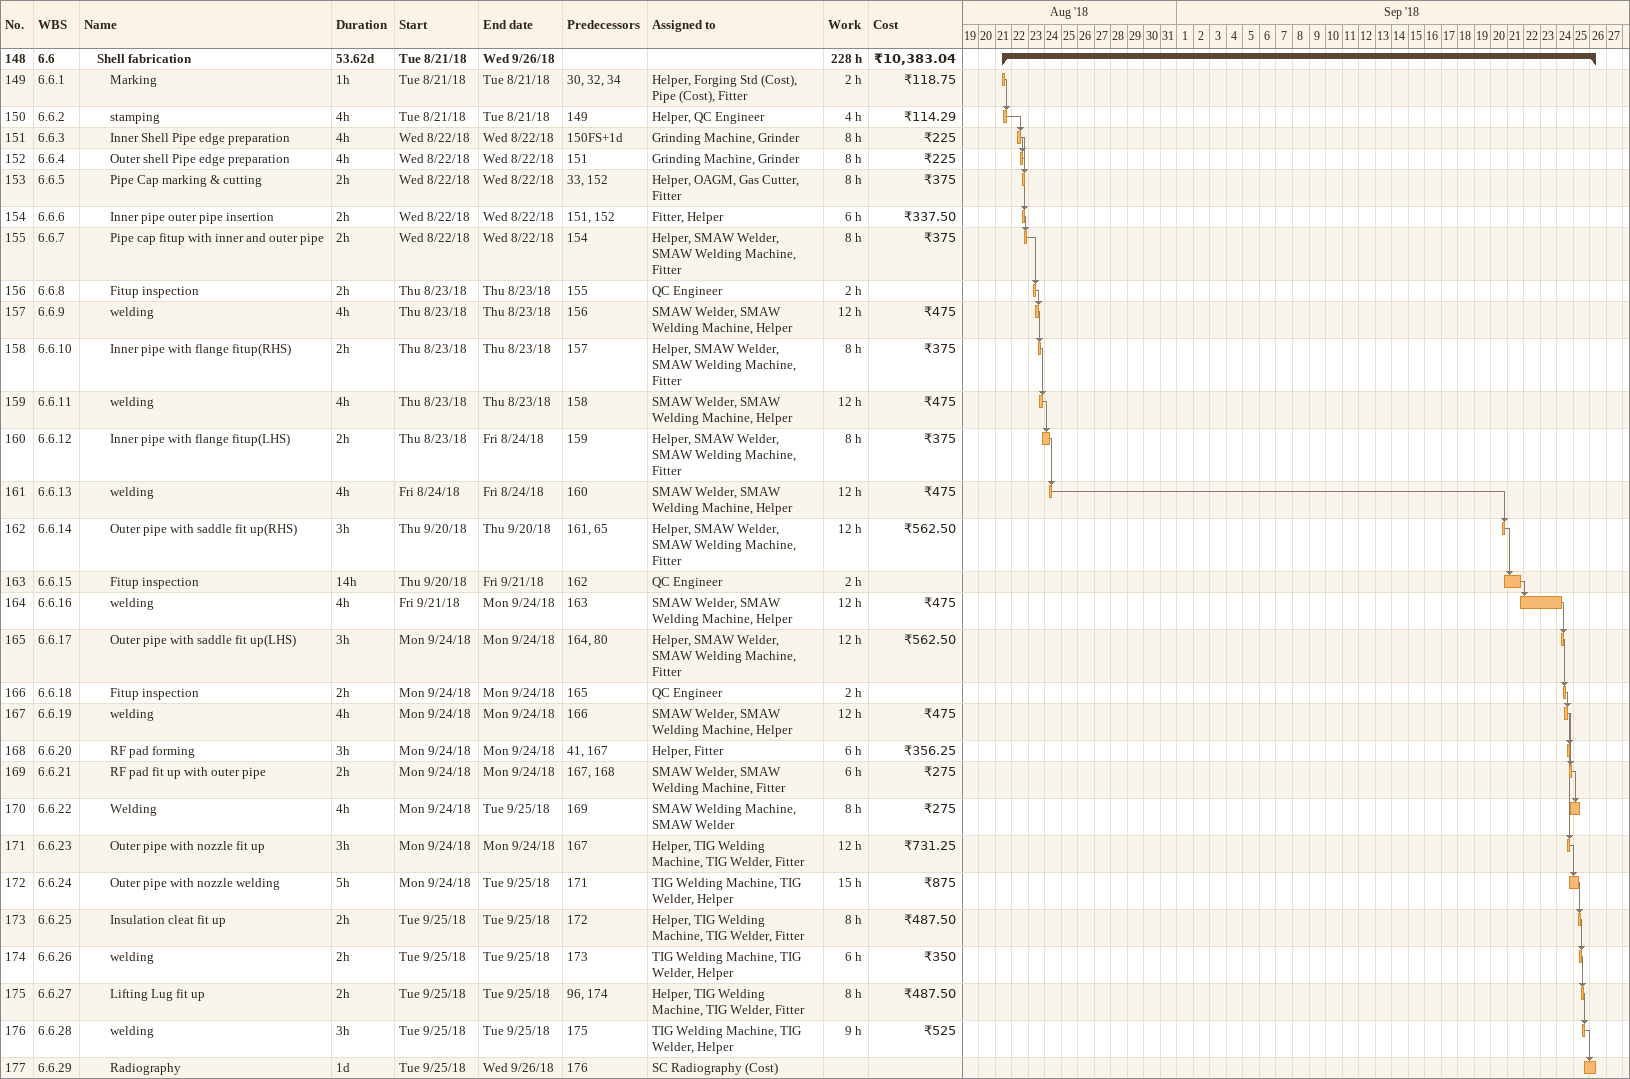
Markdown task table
| ID | WBS | Task | Duration | Start | Finish | Predecessors | Resources | Work (h) | Cost (₹) |
|---|---|---|---|---|---|---|---|---|---|
| 148 | 6.6 | **Shell fabrication** | 53.62d | 2018-08-21 | 2018-09-26 |  |  | 228 | 10383.04 |
| 149 | 6.6.1 | Marking | 1h | 2018-08-21 | 2018-08-21 | 30, 32, 34 | Helper, Forging Std (Cost), Pipe (Cost), Fitter | 2 | 118.75 |
| 150 | 6.6.2 | stamping | 4h | 2018-08-21 | 2018-08-21 | 149 | Helper, QC Engineer | 4 | 114.29 |
| 151 | 6.6.3 | Inner Shell Pipe edge preparation | 4h | 2018-08-22 | 2018-08-22 | 150FS+1d | Grinding Machine, Grinder | 8 | 225 |
| 152 | 6.6.4 | Outer shell Pipe edge preparation | 4h | 2018-08-22 | 2018-08-22 | 151 | Grinding Machine, Grinder | 8 | 225 |
| 153 | 6.6.5 | Pipe Cap marking & cutting | 2h | 2018-08-22 | 2018-08-22 | 33, 152 | Helper, OAGM, Gas Cutter, Fitter | 8 | 375 |
| 154 | 6.6.6 | Inner pipe outer pipe insertion | 2h | 2018-08-22 | 2018-08-22 | 151, 152 | Fitter, Helper | 6 | 337.50 |
| 155 | 6.6.7 | Pipe cap fitup with inner and outer pipe | 2h | 2018-08-22 | 2018-08-22 | 154 | Helper, SMAW Welder, SMAW Welding Machine, Fitter | 8 | 375 |
| 156 | 6.6.8 | Fitup inspection | 2h | 2018-08-23 | 2018-08-23 | 155 | QC Engineer | 2 |  |
| 157 | 6.6.9 | welding | 4h | 2018-08-23 | 2018-08-23 | 156 | SMAW Welder, SMAW Welding Machine, Helper | 12 | 475 |
| 158 | 6.6.10 | Inner pipe with flange fitup(RHS) | 2h | 2018-08-23 | 2018-08-23 | 157 | Helper, SMAW Welder, SMAW Welding Machine, Fitter | 8 | 375 |
| 159 | 6.6.11 | welding | 4h | 2018-08-23 | 2018-08-23 | 158 | SMAW Welder, SMAW Welding Machine, Helper | 12 | 475 |
| 160 | 6.6.12 | Inner pipe with flange fitup(LHS) | 2h | 2018-08-23 | 2018-08-24 | 159 | Helper, SMAW Welder, SMAW Welding Machine, Fitter | 8 | 375 |
| 161 | 6.6.13 | welding | 4h | 2018-08-24 | 2018-08-24 | 160 | SMAW Welder, SMAW Welding Machine, Helper | 12 | 475 |
| 162 | 6.6.14 | Outer pipe with saddle fit up(RHS) | 3h | 2018-09-20 | 2018-09-20 | 161, 65 | Helper, SMAW Welder, SMAW Welding Machine, Fitter | 12 | 562.50 |
| 163 | 6.6.15 | Fitup inspection | 14h | 2018-09-20 | 2018-09-21 | 162 | QC Engineer | 2 |  |
| 164 | 6.6.16 | welding | 4h | 2018-09-21 | 2018-09-24 | 163 | SMAW Welder, SMAW Welding Machine, Helper | 12 | 475 |
| 165 | 6.6.17 | Outer pipe with saddle fit up(LHS) | 3h | 2018-09-24 | 2018-09-24 | 164, 80 | Helper, SMAW Welder, SMAW Welding Machine, Fitter | 12 | 562.50 |
| 166 | 6.6.18 | Fitup inspection | 2h | 2018-09-24 | 2018-09-24 | 165 | QC Engineer | 2 |  |
| 167 | 6.6.19 | welding | 4h | 2018-09-24 | 2018-09-24 | 166 | SMAW Welder, SMAW Welding Machine, Helper | 12 | 475 |
| 168 | 6.6.20 | RF pad forming | 3h | 2018-09-24 | 2018-09-24 | 41, 167 | Helper, Fitter | 6 | 356.25 |
| 169 | 6.6.21 | RF pad fit up with outer pipe | 2h | 2018-09-24 | 2018-09-24 | 167, 168 | SMAW Welder, SMAW Welding Machine, Fitter | 6 | 275 |
| 170 | 6.6.22 | Welding | 4h | 2018-09-24 | 2018-09-25 | 169 | SMAW Welding Machine, SMAW Welder | 8 | 275 |
| 171 | 6.6.23 | Outer pipe with nozzle fit up | 3h | 2018-09-24 | 2018-09-24 | 167 | Helper, TIG Welding Machine, TIG Welder, Fitter | 12 | 731.25 |
| 172 | 6.6.24 | Outer pipe with nozzle welding | 5h | 2018-09-24 | 2018-09-25 | 171 | TIG Welding Machine, TIG Welder, Helper | 15 | 875 |
| 173 | 6.6.25 | Insulation cleat fit up | 2h | 2018-09-25 | 2018-09-25 | 172 | Helper, TIG Welding Machine, TIG Welder, Fitter | 8 | 487.50 |
| 174 | 6.6.26 | welding | 2h | 2018-09-25 | 2018-09-25 | 173 | TIG Welding Machine, TIG Welder, Helper | 6 | 350 |
| 175 | 6.6.27 | Lifting Lug fit up | 2h | 2018-09-25 | 2018-09-25 | 96, 174 | Helper, TIG Welding Machine, TIG Welder, Fitter | 8 | 487.50 |
| 176 | 6.6.28 | welding | 3h | 2018-09-25 | 2018-09-25 | 175 | TIG Welding Machine, TIG Welder, Helper | 9 | 525 |
| 177 | 6.6.29 | Radiography | 1d | 2018-09-25 | 2018-09-26 | 176 | SC Radiography (Cost) |  |  |
